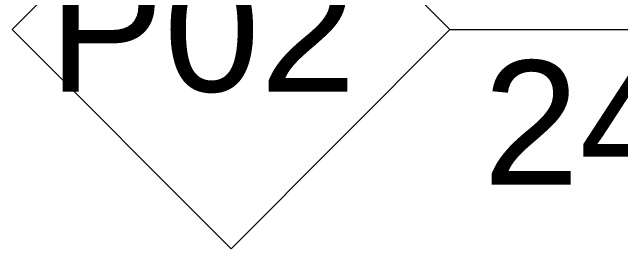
# Model space of a CAD drawing. Extents: x -1073 to 35213, y -1180 to 6950.
# Drawn here: x 30714.52 to 30763.68, y 2634.82 to 2653.91 of the extents above; entities that cross this region are included whole.
import ezdxf
from ezdxf.enums import TextEntityAlignment as Align

# ---------------------------------------------------------------- set-up
doc = ezdxf.new("R2010")
doc.units = 0
doc.header["$LTSCALE"] = 25
doc.layers.get('0').update_dxf_attribs({"color": 9, "lineweight": 9})
doc.layers.add('22', color=8, linetype='Continuous', lineweight=9)
doc.styles.add('Arial', font='arial.ttf', dxfattribs={"height": 2.5})

# ---------------------------------------------------------------- blocks, each defined once
blk = doc.blocks.new('0_windowno')
for points in [[(0, 3.5355), (-3.5355, 0), (0, -3.5355), (3.5355, 0), (0, 3.5355)], [(3.5355, 0), (11.5355, 0)]]:
    blk.add_lwpolyline(points)
at = {"style": 'Arial'}
blk.add_attdef('GENISLIK', text='', height=2, dxfattribs=at).set_placement((4.0355, 0), align=Align.BOTTOM_LEFT)
blk.add_attdef('PENCERENO', text='', height=2, dxfattribs=at).set_placement((0, 0), align=Align.MIDDLE_CENTER)
blk.add_attdef('YUKSEKLIK', text='', height=2, dxfattribs=at).set_placement((4.0355, -0.5), align=Align.TOP_LEFT)

msp = doc.modelspace()

# ---------------------------------------------------------------- block references
at = {"layer": '22'}
ref = msp.add_blockref('0_windowno', (30732.196, 2652.499), dxfattribs=dict(at, xscale=5, yscale=5, zscale=5))
ref.add_attrib('PENCERENO', 'P02', dxfattribs={"layer": '0', "height": 10, "style": 'Arial'}).set_placement((30729.87, 2652.499), align=Align.MIDDLE_CENTER)
ref.add_attrib('GENISLIK', '150', dxfattribs={"layer": '0', "height": 10, "style": 'Arial'}).set_placement((30751.439, 2652.499), align=Align.BOTTOM_LEFT)
ref.add_attrib('YUKSEKLIK', '240', dxfattribs={"layer": '0', "height": 10, "style": 'Arial'}).set_placement((30752.551, 2649.999), align=Align.TOP_LEFT)

doc.saveas('drawing.dxf')
